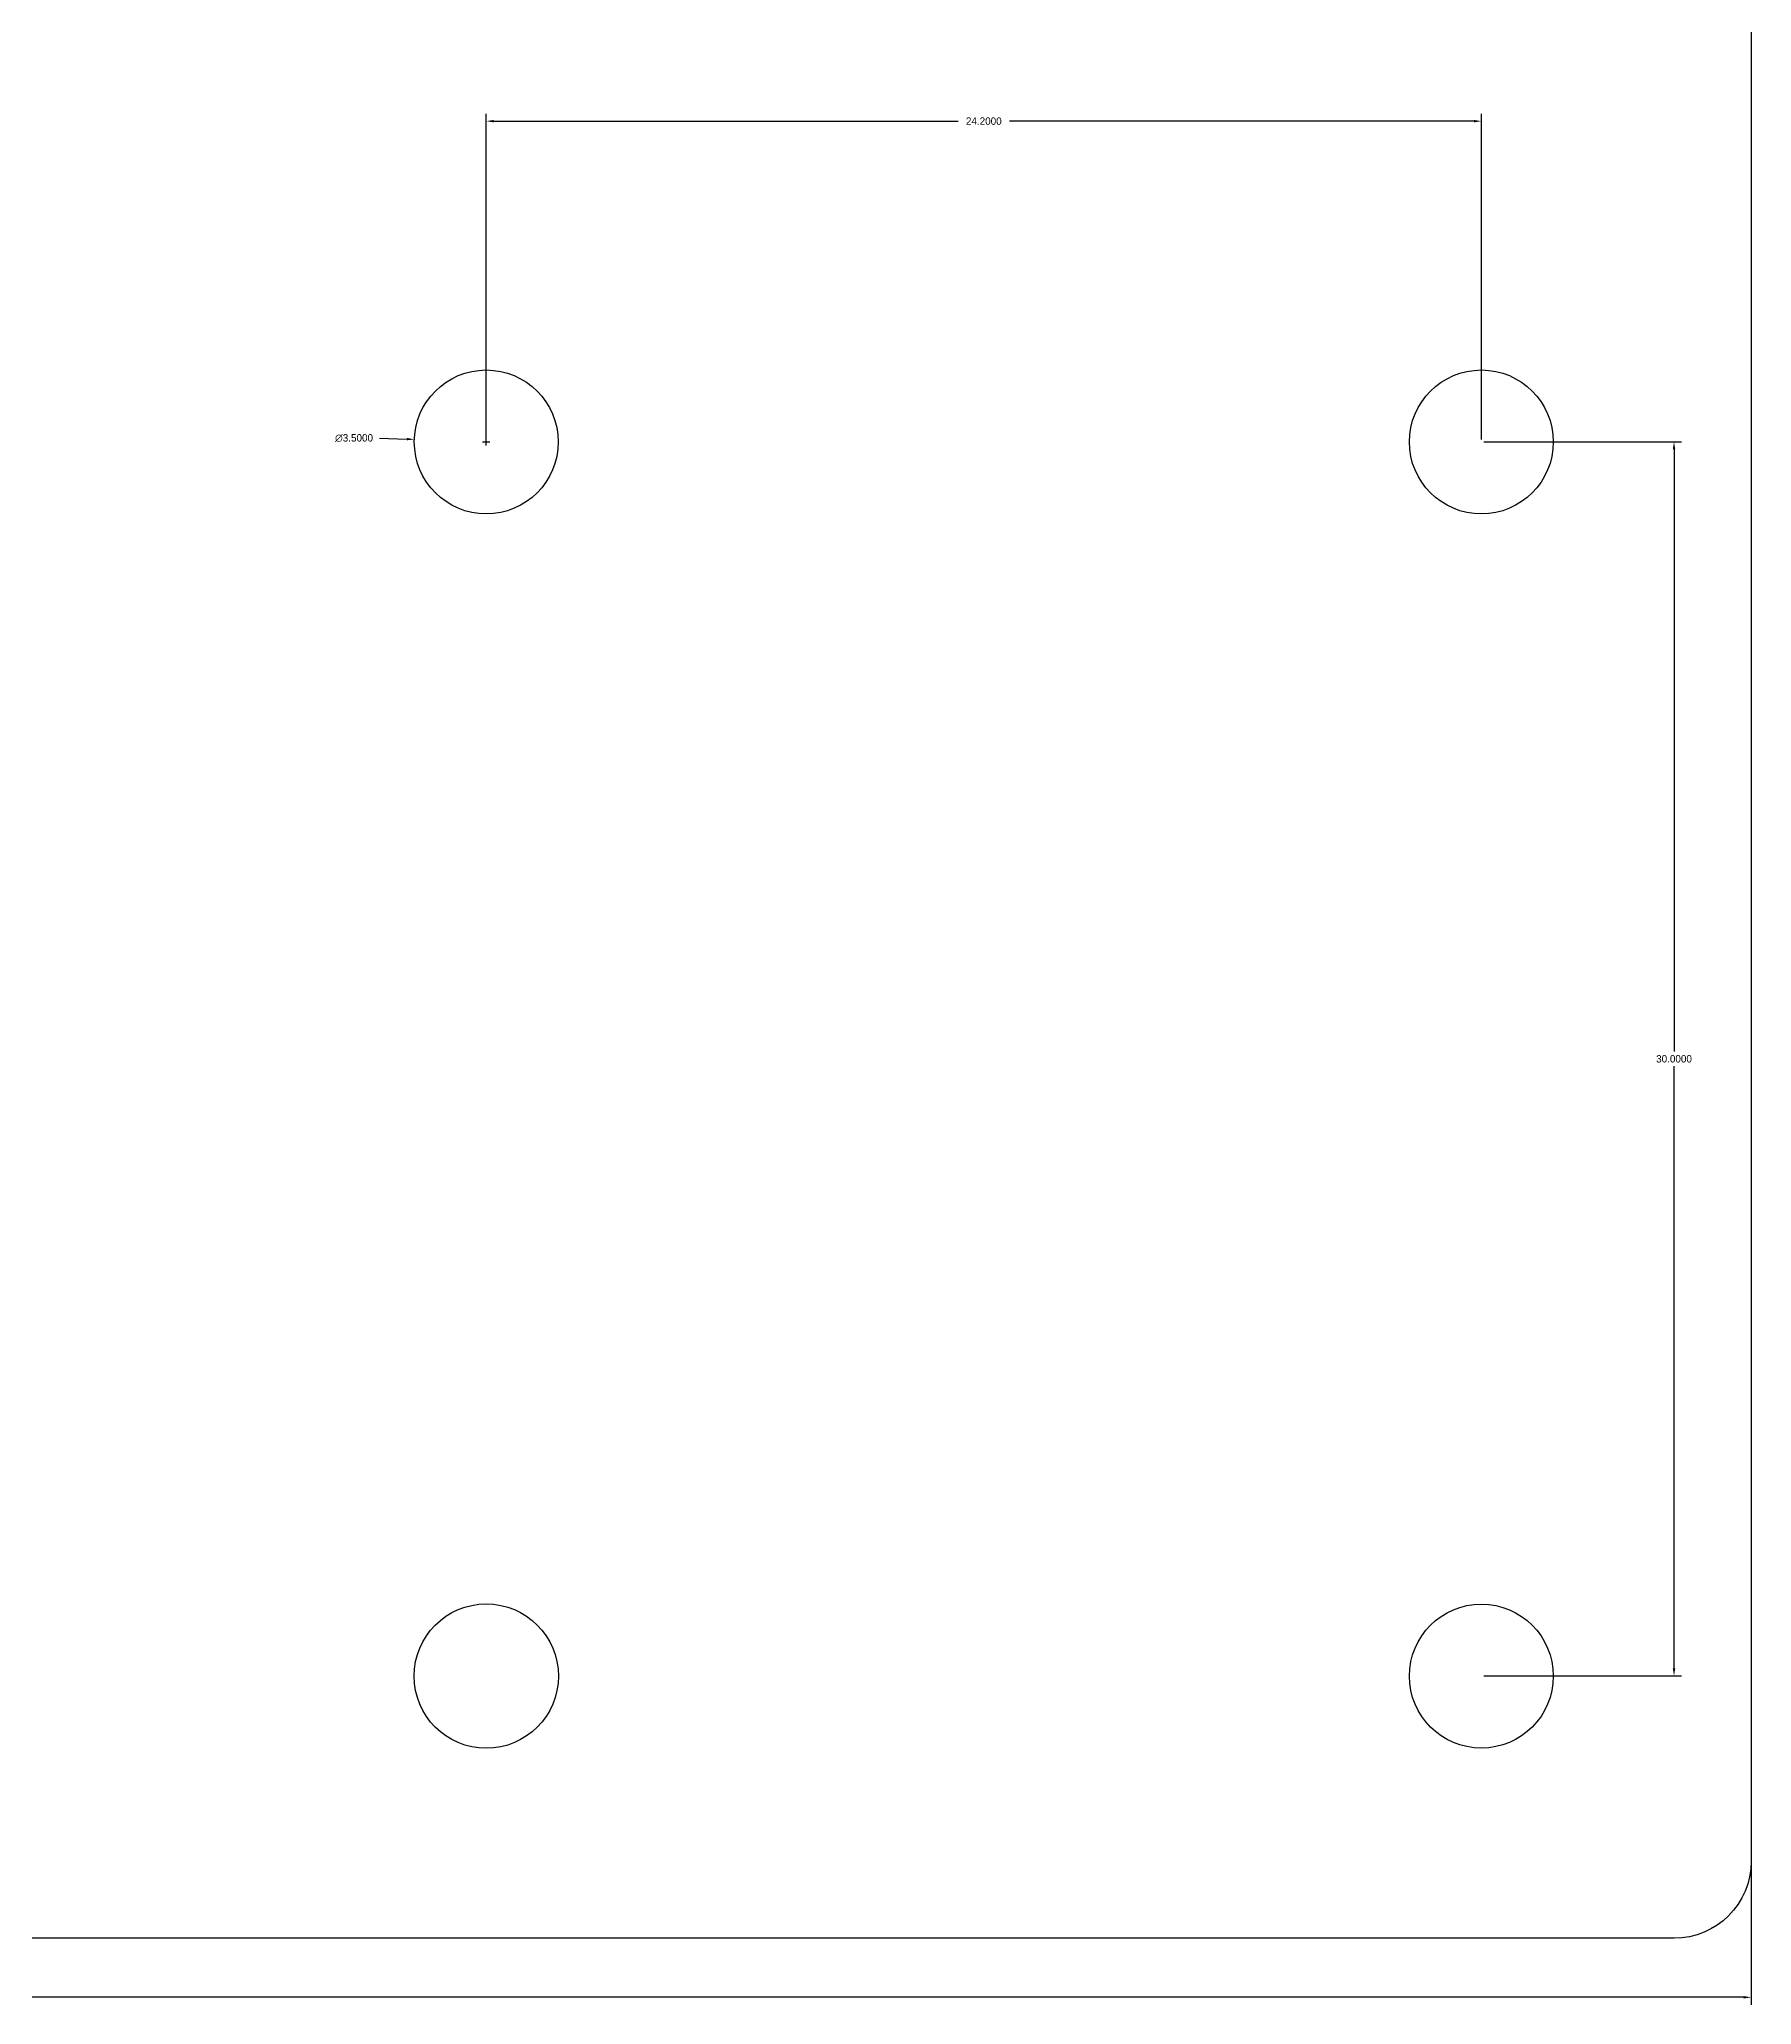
# Model space of a CAD drawing. Header units: millimetres. Extents: x 118 to 284, y -36 to 332.
# Drawn here: x 205.49 to 247.13, y 22.84 to 70.63 of the extents above; entities that cross this region are included whole.
import ezdxf

# ---------------------------------------------------------------- set-up
doc = ezdxf.new("R2010")
doc.units = ezdxf.units.MM
doc.header["$MEASUREMENT"] = 0
doc.layers.get('Defpoints').update_dxf_attribs({"color": 240})
doc.layers.add('参考线', color=180, linetype='Continuous')
doc.dimstyles.get("Standard").update_dxf_attribs({"dimtxt": 0.18, "dimasz": 0.18, "dimexe": 0.18, "dimexo": 0.0625, "dimgap": 0.09, "dimtad": 0, "dimtih": 1, "dimtoh": 1, "dimdec": 4, "dimzin": 0, "dimdsep": 46, "dimtxsty": 'Standard', "dimcen": 0.09, "dimadec": 0, "dimazin": 0, "dimtfac": 1, "dimtdec": 4, "dimtofl": 0, "dimtmove": 0, "dimatfit": 3, "dimfxl": 1, "dimtolj": 1, "dimtzin": 0, "dimarcsym": 0})

# ---------------------------------------------------------------- blocks, each defined once
blk = doc.blocks.new('*D10')
at = {"layer": 'Defpoints', "color": 0, "linetype": 'Continuous', "transparency": 16777216}
for p in [(127.12, 26.33), (247.12, 26.33), (247.12, 23.02)]:
    blk.add_point(p, dxfattribs=at)
at = {"layer": '参考线', "color": 0, "linetype": 'Continuous', "lineweight": -2, "transparency": 16777216}
for p, q in [((127.12, 26.267), (127.12, 22.84)), ((247.12, 26.267), (247.12, 22.84)), ((127.3, 23.02), (186.43, 23.02)), ((246.94, 23.02), (187.81, 23.02))]:
    blk.add_line(p, q, dxfattribs=at)
at = {"layer": '参考线', "color": 0, "linetype": 'Continuous', "transparency": 16777216}
for points in [[(127.3, 23.05), (127.3, 22.99), (127.12, 23.02)], [(246.94, 23.05), (246.94, 22.99), (247.12, 23.02)]]:
    blk.add_solid(points, dxfattribs=at)
at = {"layer": '参考线', "color": 0, "linetype": 'Continuous', "transparency": 16777216, "insert": (187.12, 23.02), "char_height": 0.18, "attachment_point": 5}
blk.add_mtext('\\A1;120.0000', dxfattribs=at)
blk = doc.blocks.new('*D18')
at = {"color": 0, "linetype": 'Continuous', "lineweight": -2, "transparency": 16777216}
for p, q in [((216.357, 60.901), (216.357, 68.819)), ((240.557, 60.901), (240.557, 68.819)), ((216.537, 68.639), (227.836, 68.639)), ((240.377, 68.639), (229.079, 68.639))]:
    blk.add_line(p, q, dxfattribs=at)
at = {"color": 0, "linetype": 'Continuous', "transparency": 16777216}
for points in [[(216.537, 68.669), (216.537, 68.609), (216.357, 68.639)], [(240.377, 68.669), (240.377, 68.609), (240.557, 68.639)]]:
    blk.add_solid(points, dxfattribs=at)
at = {"layer": 'Defpoints', "color": 0, "linetype": 'Continuous', "transparency": 16777216}
for p in [(216.357, 68.639), (216.357, 60.839), (240.557, 60.839)]:
    blk.add_point(p, dxfattribs=at)
at = {"color": 0, "linetype": 'Continuous', "transparency": 16777216, "insert": (228.457, 68.639), "char_height": 0.18, "attachment_point": 5}
blk.add_mtext('\\A1;24.2000', dxfattribs=at)
blk = doc.blocks.new('*D17')
at = {"color": 0, "linetype": 'Continuous', "lineweight": -2, "transparency": 16777216}
for p, q in [((240.62, 60.839), (245.423, 60.839)), ((245.243, 60.659), (245.243, 46.019)), ((245.243, 31.019), (245.243, 45.659)), ((240.62, 30.839), (245.423, 30.839))]:
    blk.add_line(p, q, dxfattribs=at)
at = {"color": 0, "linetype": 'Continuous', "transparency": 16777216}
for points in [[(245.213, 60.659), (245.273, 60.659), (245.243, 60.839)], [(245.213, 31.019), (245.273, 31.019), (245.243, 30.839)]]:
    blk.add_solid(points, dxfattribs=at)
at = {"layer": 'Defpoints', "color": 0, "linetype": 'Continuous', "transparency": 16777216}
for p in [(240.557, 60.839), (240.557, 30.839), (245.243, 30.839)]:
    blk.add_point(p, dxfattribs=at)
at = {"color": 0, "linetype": 'Continuous', "transparency": 16777216, "insert": (245.243, 45.839), "char_height": 0.18, "attachment_point": 5}
blk.add_mtext('\\A1;30.0000', dxfattribs=at)
blk = doc.blocks.new('*D19')
at = {"layer": 'Defpoints', "color": 0, "linetype": 'Continuous', "transparency": 16777216}
for p in [(214.608, 60.902), (218.106, 60.775)]:
    blk.add_point(p, dxfattribs=at)
at = {"layer": '参考线', "color": 0, "linetype": 'Continuous', "lineweight": -2, "transparency": 16777216}
for p, q in [((213.759, 60.933), (214.429, 60.909)), ((216.267, 60.839), (216.447, 60.839)), ((216.357, 60.749), (216.357, 60.929))]:
    blk.add_line(p, q, dxfattribs=at)
at = {"layer": '参考线', "color": 0, "linetype": 'Continuous', "transparency": 16777216}
blk.add_solid([(214.43, 60.938), (214.427, 60.879), (214.608, 60.902)], dxfattribs=at)
at = {"layer": '参考线', "color": 0, "linetype": 'Continuous', "transparency": 16777216, "insert": (213.142, 60.933), "char_height": 0.18, "attachment_point": 5}
blk.add_mtext('\\A1;∅3.5000', dxfattribs=at)

msp = doc.modelspace()

# ---------------------------------------------------------------- linework, layer by layer
msp.add_lwpolyline([(232.22461, 183.00123), (245.01668, 145.12597, -0.08160879), (247.11977, 132.32658), (247.11977, 88.89905), (247.11977, 26.3297, -0.41421356), (245.24477, 24.4547), (195.55727, 24.4547), (178.68227, 24.4547), (128.99477, 24.4547, -0.41421356), (127.11977, 26.3297), (127.11977, 88.89905), (127.11977, 132.38512, -0.08089131), (129.18653, 145.07641), (141.93482, 183.18004, 0.07846163)], format="xyb")
for centre, radius in [((216.35727, 60.83871), 1.75), ((240.55727, 60.83871), 1.75), ((216.35727, 30.8297), 1.755), ((240.55727, 30.8297), 1.75)]:
    msp.add_circle(centre, radius)

# ---------------------------------------------------------------- dimensions: what is measured, and where the dimension line sits
at = {"linetype": 'Continuous'}
for base, p2, angle, picture, middle in [((216.35727, 68.63903), (216.35727, 60.83871), 180, '*D18', (228.45727, 68.63903)), ((245.24291, 30.8387), (240.55727, 30.8387), 90, '*D17', (245.24291, 45.8387))]:
    dim = msp.add_linear_dim(base=base, p1=(240.55727, 60.83871), p2=p2, angle=angle, dimstyle='Standard', dxfattribs=at)
    dim.commit()
    dim.dimension.update_dxf_attribs({"geometry": picture, "text_midpoint": middle})
at = {"layer": '参考线', "linetype": 'Continuous'}
dim = msp.add_diameter_dim_2p(p1=(218.10613, 60.77542), p2=(214.60842, 60.902), dimstyle='Standard', dxfattribs=at)
dim.commit()
dim.dimension.update_dxf_attribs({"geometry": '*D19', "text_midpoint": (213.7591, 60.93274), "dimtype": 163})
dim = msp.add_linear_dim(base=(247.11977, 23.02007), p1=(127.11977, 26.3297), p2=(247.11977, 26.3297), dimstyle='Standard', dxfattribs=at)
dim.commit()
dim.dimension.update_dxf_attribs({"geometry": '*D10', "text_midpoint": (187.11977, 23.02007)})

doc.saveas('drawing.dxf')
